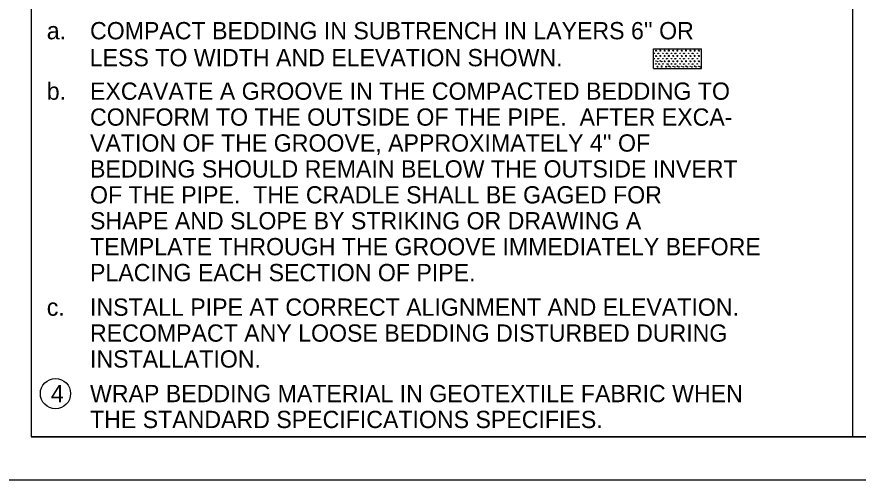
# Model space of a CAD drawing. Extents: x 1000 to 1036.3, y 1000 to 1022.
# Drawn here: x 1006.83 to 1016.56, y 1000 to 1005.36 of the extents above; entities that cross this region are included whole.
import ezdxf

# ---------------------------------------------------------------- set-up
doc = ezdxf.new("R2010")
doc.units = 0
for name, color, linetype in [('1', 7, 'Continuous'), ('10', 7, 'Continuous'), ('11', 7, 'Continuous'), ('2', 7, 'Continuous')]:
    doc.layers.add(name, color=color, linetype=linetype)

msp = doc.modelspace()

# ---------------------------------------------------------------- linework, layer by layer
at = {"layer": '1'}
for p, q in [((1016.5, 1011.25), (1016.5, 1000.5)), ((1014.1972, 1004.7662), (1014.1972, 1004.9911)), ((1014.1972, 1004.9911), (1014.7507, 1004.9911)), ((1014.7507, 1004.7662), (1014.7507, 1004.9911)), ((1014.1972, 1004.7662), (1014.7507, 1004.7662))]:
    msp.add_line(p, q, dxfattribs=at)
for centre in [(1014.2073, 1004.9408), (1014.2258, 1004.9746), (1014.2258, 1004.9131), (1014.2283, 1004.9678), (1014.2283, 1004.9063), (1014.2493, 1004.9392), (1014.256, 1004.94), (1014.2753, 1004.9763), (1014.2753, 1004.9678), (1014.2753, 1004.9148), (1014.2753, 1004.9063), (1014.3064, 1004.9408), (1014.3249, 1004.9746), (1014.3249, 1004.9131), (1014.3274, 1004.9678), (1014.3274, 1004.9063), (1014.3484, 1004.9392), (1014.3552, 1004.94), (1014.3745, 1004.9763), (1014.3745, 1004.9678), (1014.3745, 1004.9148), (1014.3745, 1004.9063), (1014.4056, 1004.9408), (1014.4241, 1004.9746), (1014.4241, 1004.9131), (1014.4266, 1004.9678), (1014.4266, 1004.9063), (1014.4476, 1004.9392), (1014.4543, 1004.94), (1014.4737, 1004.9763), (1014.4737, 1004.9678), (1014.4737, 1004.9148), (1014.4737, 1004.9063), (1014.5048, 1004.9408), (1014.5233, 1004.9746), (1014.5233, 1004.9131), (1014.5258, 1004.9678), (1014.5258, 1004.9063), (1014.5468, 1004.9392), (1014.5535, 1004.94), (1014.5728, 1004.9763), (1014.5728, 1004.9678), (1014.5728, 1004.9148), (1014.5728, 1004.9063), (1014.6039, 1004.9408), (1014.6224, 1004.9746), (1014.6224, 1004.9131), (1014.6249, 1004.9678), (1014.6249, 1004.9063), (1014.6459, 1004.9392), (1014.6527, 1004.94), (1014.672, 1004.9763), (1014.672, 1004.9678), (1014.672, 1004.9148), (1014.672, 1004.9063), (1014.7031, 1004.9408), (1014.7216, 1004.9746), (1014.7216, 1004.9131), (1014.7241, 1004.9678), (1014.7241, 1004.9063), (1014.2073, 1004.8793), (1014.2238, 1004.8178), (1014.2258, 1004.8516), (1014.2423, 1004.79), (1014.2448, 1004.8447), (1014.2493, 1004.8777), (1014.256, 1004.8785), (1014.256, 1004.817), (1014.2658, 1004.8161), (1014.2753, 1004.8533), (1014.2919, 1004.8447), (1014.2919, 1004.7918), (1014.3064, 1004.8793), (1014.3064, 1004.8178), (1014.3249, 1004.8516), (1014.3274, 1004.8448), (1014.3415, 1004.79), (1014.3484, 1004.8777), (1014.3552, 1004.8785), (1014.3552, 1004.817), (1014.365, 1004.8161), (1014.3745, 1004.8533), (1014.3745, 1004.8448), (1014.3745, 1004.7918), (1014.4056, 1004.8793), (1014.4056, 1004.8178), (1014.4241, 1004.8516), (1014.4241, 1004.7901), (1014.4266, 1004.8448), (1014.4476, 1004.8777), (1014.4476, 1004.8162), (1014.4543, 1004.8785), (1014.4543, 1004.817), (1014.4737, 1004.8533), (1014.4737, 1004.8448), (1014.4737, 1004.7918), (1014.5048, 1004.8793), (1014.5048, 1004.8178), (1014.5233, 1004.8516), (1014.5233, 1004.7901), (1014.5258, 1004.8448), (1014.5468, 1004.8777), (1014.5468, 1004.8162), (1014.5535, 1004.8785), (1014.5535, 1004.817), (1014.5728, 1004.8533), (1014.5728, 1004.8448), (1014.5728, 1004.7918), (1014.6039, 1004.8793), (1014.6039, 1004.8178), (1014.6224, 1004.8516), (1014.6224, 1004.7901), (1014.6249, 1004.8448), (1014.6459, 1004.8777), (1014.6459, 1004.8162), (1014.6527, 1004.8785), (1014.6527, 1004.817), (1014.672, 1004.8533), (1014.672, 1004.8448), (1014.672, 1004.7918), (1014.7031, 1004.8793), (1014.7031, 1004.8178), (1014.7216, 1004.8516), (1014.7216, 1004.7901), (1014.7241, 1004.8448), (1014.2448, 1004.7832), (1014.2919, 1004.7832), (1014.344, 1004.7832), (1014.3911, 1004.7832), (1014.4432, 1004.7832), (1014.4903, 1004.7832), (1014.5423, 1004.7832), (1014.5894, 1004.7832), (1014.6415, 1004.7832), (1014.6886, 1004.7832), (1014.7407, 1004.7832)]:
    msp.add_circle(centre, 0.00339, dxfattribs=at)
at = {"layer": '10'}
for p, q in [((1007, 1021.5), (1007, 1000.5)), ((1035.5, 1000.5), (1007, 1000.5)), ((1036, 1000), (1000, 1000))]:
    msp.add_line(p, q, dxfattribs=at)
at = {"layer": '11'}
msp.add_lwpolyline([(1007, 1000.5), (1035.5, 1000.5), (1035.5, 1021.5), (1007, 1021.5)], close=True, dxfattribs=at)
at = {"layer": '2'}
msp.add_circle((1007.2812, 1001.0021), 0.175, dxfattribs=at)

# ---------------------------------------------------------------- texts
at = {"layer": '1'}
for s, p in [("COMPACT BEDDING IN SUBTRENCH IN LAYERS 6'' OR", (1007.6808, 1005.103)), ('a.', (1007.1808, 1005.103)), ('LESS TO WIDTH AND ELEVATION SHOWN.', (1007.6773, 1004.7907)), ('b.', (1007.1808, 1004.403)), ('EXCAVATE A GROOVE IN THE COMPACTED BEDDING TO', (1007.6808, 1004.403)), ('CONFORM TO THE OUTSIDE OF THE PIPE.  AFTER EXCA-', (1007.6808, 1004.103)), ("VATION OF THE GROOVE, APPROXIMATELY 4'' OF ", (1007.6808, 1003.803)), ('BEDDING SHOULD REMAIN BELOW THE OUTSIDE INVERT', (1007.6808, 1003.503)), ('OF THE PIPE.  THE CRADLE SHALL BE GAGED FOR  ', (1007.6808, 1003.203)), ('SHAPE AND SLOPE BY STRIKING OR DRAWING A ', (1007.6808, 1002.903)), ('TEMPLATE THROUGH THE GROOVE IMMEDIATELY BEFORE ', (1007.6808, 1002.603)), ('PLACING EACH SECTION OF PIPE.', (1007.6808, 1002.303)), ('INSTALL PIPE AT CORRECT ALIGNMENT AND ELEVATION.', (1007.6808, 1001.903)), ('c.', (1007.1808, 1001.903)), ('RECOMPACT ANY LOOSE BEDDING DISTURBED DURING', (1007.6808, 1001.603)), ('INSTALLATION.', (1007.6808, 1001.303)), ('4', (1007.2285, 1000.903)), ('WRAP BEDDING MATERIAL IN GEOTEXTILE FABRIC WHEN', (1007.6808, 1000.903)), ('THE STANDARD SPECIFICATIONS SPECIFIES.', (1007.6808, 1000.603))]:
    msp.add_text(s, height=0.2, dxfattribs=at).set_placement(p)

doc.saveas('drawing.dxf')
